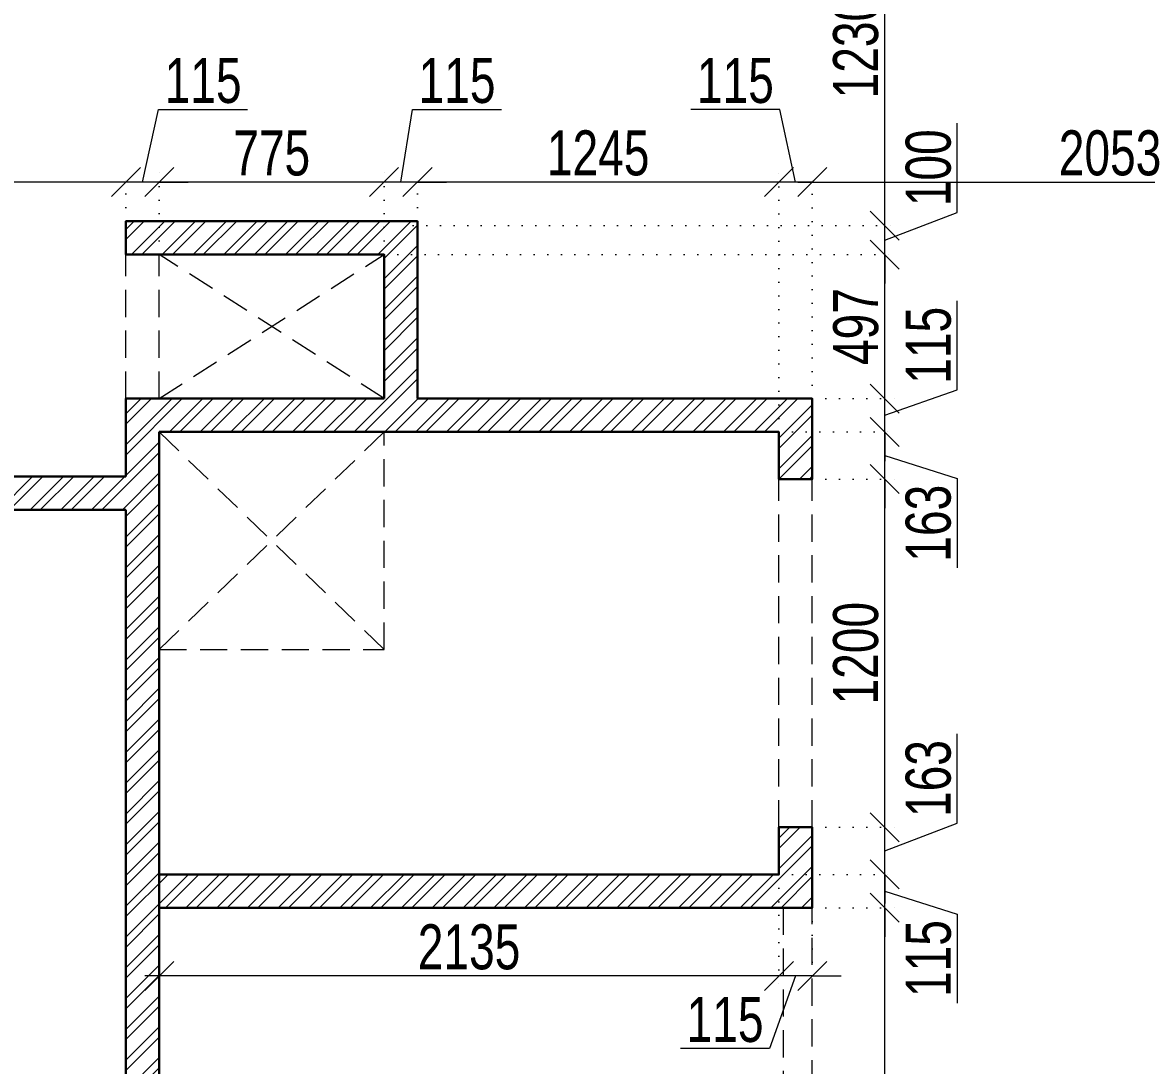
# Model space of a CAD drawing. Header units: inches. Extents: x 785882 to 928568, y 496782 to 576896.
# Drawn here: x 800368 to 804241, y 517748 to 521343 of the extents above; entities that cross this region are included whole.
import ezdxf

# ---------------------------------------------------------------- set-up
doc = ezdxf.new("R2010")
doc.units = ezdxf.units.IN
doc.header["$LTSCALE"] = 750
doc.header["$MEASUREMENT"] = 0
doc.linetypes.add('DOT', pattern=[0.25, 0, -0.25])
doc.linetypes.add('HIDDEN2', pattern=[0.1875, 0.125, -0.0625])
for name, color, linetype, lineweight in [('DIMENSION WORKING-MSA', 222, 'Continuous', 13), ('DOTTED LINE-MSA', 3, 'HIDDEN2', 13), ('WALL HATCH-MSA', 251, 'Continuous', 9), ('WALL-MSA', 32, 'Continuous', 30)]:
    doc.layers.add(name, color=color, linetype=linetype, lineweight=lineweight)
doc.styles.add('AR', font='swisscl.ttf')
doc.dimstyles.new('WORKING DIM', dxfattribs={"dimtxt": 155, "dimasz": 100, "dimexe": 50, "dimexo": 0, "dimgap": 20, "dimtad": 1, "dimdec": 0, "dimzin": 0, "dimdsep": 46, "dimtxsty": 'AR', "dimblk": 'OBLIQUE', "dimcen": 0.09, "dimdle": 50, "dimclrd": 256, "dimclre": 250, "dimclrt": 256, "dimadec": 0, "dimazin": 0, "dimtfac": 1, "dimtdec": 0, "dimtofl": 0, "dimtmove": 1, "dimatfit": 0, "dimfxl": 1, "dimtolj": 1, "dimtzin": 0, "dimlwd": -1, "dimlwe": -1, "dimarcsym": 0})

# ---------------------------------------------------------------- blocks, each defined once
blk = doc.blocks.new('_Oblique')
at = {"color": 0, "linetype": 'ByBlock', "lineweight": -2}
blk.add_line((-0.5, -0.5), (0.5, 0.5), dxfattribs=at)
blk = doc.blocks.new('*D2704')
at = {"layer": 'Defpoints', "color": 0, "ltscale": 0.25, "transparency": 16777216}
for p in [(803089.3, 518291.4), (803339.3, 518291.4), (803339.3, 515961.4)]:
    blk.add_point(p, dxfattribs=at)
at = {"layer": 'DIMENSION WORKING-MSA', "ltscale": 0.25, "transparency": 16777216}
blk.add_line((803339.3, 515911.4), (803339.3, 518341.4), dxfattribs=at)
at = {"layer": 'DIMENSION WORKING-MSA', "color": 250, "linetype": 'DOT', "ltscale": 0.25, "transparency": 16777216}
for p, q in [((803089.3, 518291.4), (803389.3, 518291.4)), ((803339.3, 515961.4), (803389.3, 515961.4))]:
    blk.add_line(p, q, dxfattribs=at)
at = {"layer": 'DIMENSION WORKING-MSA', "ltscale": 0.25, "transparency": 16777216, "xscale": 100, "yscale": 100, "zscale": 100}
for p, rotation in [((803339.3, 518291.4), 90), ((803339.3, 515961.4), 270)]:
    blk.add_blockref('_Oblique', p, dxfattribs=dict(at, rotation=rotation))
at = {"layer": 'DIMENSION WORKING-MSA', "ltscale": 0.25, "transparency": 16777216, "insert": (803239.8, 517126.4), "char_height": 155, "attachment_point": 5, "rotation": 90, "style": 'AR'}
blk.add_mtext('\\A1;2330', dxfattribs=at)
blk = doc.blocks.new('*D2705')
at = {"layer": 'Defpoints', "color": 0, "ltscale": 0.25, "transparency": 16777216}
for p in [(802974.3, 518406.4), (803339.3, 518406.4), (803089.3, 518291.4)]:
    blk.add_point(p, dxfattribs=at)
at = {"layer": 'DIMENSION WORKING-MSA', "ltscale": 0.25, "transparency": 16777216}
for p, q in [((803339.3, 518406.4), (803339.3, 518506.4)), ((803339.3, 518291.4), (803339.3, 518406.4)), ((803339.3, 518348.9), (803589.3, 518269.8)), ((803339.3, 518291.4), (803339.3, 518191.4)), ((803589.3, 518269.8), (803589.3, 517963))]:
    blk.add_line(p, q, dxfattribs=at)
at = {"layer": 'DIMENSION WORKING-MSA', "color": 250, "linetype": 'DOT', "ltscale": 0.25, "transparency": 16777216}
for p, q in [((802974.3, 518406.4), (803389.3, 518406.4)), ((803089.3, 518291.4), (803389.3, 518291.4))]:
    blk.add_line(p, q, dxfattribs=at)
at = {"layer": 'DIMENSION WORKING-MSA', "ltscale": 0.25, "transparency": 16777216, "xscale": 100, "yscale": 100, "zscale": 100}
for p, rotation in [((803339.3, 518406.4), 270), ((803339.3, 518291.4), 90)]:
    blk.add_blockref('_Oblique', p, dxfattribs=dict(at, rotation=rotation))
at = {"layer": 'DIMENSION WORKING-MSA', "ltscale": 0.25, "transparency": 16777216, "insert": (803490.2, 518116.4), "char_height": 155, "attachment_point": 5, "rotation": 90, "style": 'AR'}
blk.add_mtext('\\A1;115', dxfattribs=at)
blk = doc.blocks.new('*D2706')
at = {"layer": 'Defpoints', "color": 0, "ltscale": 0.25, "transparency": 16777216}
for p in [(803089.3, 518568.9), (803339.3, 518568.9), (802974.3, 518406.4)]:
    blk.add_point(p, dxfattribs=at)
at = {"layer": 'DIMENSION WORKING-MSA', "ltscale": 0.25, "transparency": 16777216}
for p, q in [((803589.3, 518583.1), (803589.3, 518890.6)), ((803339.3, 518568.9), (803339.3, 518668.9)), ((803339.3, 518487.6), (803589.3, 518583.1)), ((803339.3, 518406.4), (803339.3, 518568.9)), ((803339.3, 518406.4), (803339.3, 518306.4))]:
    blk.add_line(p, q, dxfattribs=at)
at = {"layer": 'DIMENSION WORKING-MSA', "color": 250, "linetype": 'DOT', "ltscale": 0.25, "transparency": 16777216}
for p, q in [((803089.3, 518568.9), (803389.3, 518568.9)), ((802974.3, 518406.4), (803389.3, 518406.4))]:
    blk.add_line(p, q, dxfattribs=at)
at = {"layer": 'DIMENSION WORKING-MSA', "ltscale": 0.25, "transparency": 16777216, "xscale": 100, "yscale": 100, "zscale": 100}
for p, rotation in [((803339.3, 518568.9), 270), ((803339.3, 518406.4), 90)]:
    blk.add_blockref('_Oblique', p, dxfattribs=dict(at, rotation=rotation))
at = {"layer": 'DIMENSION WORKING-MSA', "ltscale": 0.25, "transparency": 16777216, "insert": (803489.8, 518736.9), "char_height": 155, "attachment_point": 5, "rotation": 90, "style": 'AR'}
blk.add_mtext('\\A1;163', dxfattribs=at)
blk = doc.blocks.new('*D2707')
at = {"layer": 'Defpoints', "color": 0, "ltscale": 0.25, "transparency": 16777216}
for p in [(803089.3, 519768.9), (803339.3, 519768.9), (803089.3, 518568.9)]:
    blk.add_point(p, dxfattribs=at)
at = {"layer": 'DIMENSION WORKING-MSA', "ltscale": 0.25, "transparency": 16777216}
blk.add_line((803339.3, 518518.9), (803339.3, 519818.9), dxfattribs=at)
at = {"layer": 'DIMENSION WORKING-MSA', "color": 250, "linetype": 'DOT', "ltscale": 0.25, "transparency": 16777216}
for p, q in [((803089.3, 519768.9), (803389.3, 519768.9)), ((803089.3, 518568.9), (803389.3, 518568.9))]:
    blk.add_line(p, q, dxfattribs=at)
at = {"layer": 'DIMENSION WORKING-MSA', "ltscale": 0.25, "transparency": 16777216, "xscale": 100, "yscale": 100, "zscale": 100}
for p, rotation in [((803339.3, 519768.9), 90), ((803339.3, 518568.9), 270)]:
    blk.add_blockref('_Oblique', p, dxfattribs=dict(at, rotation=rotation))
at = {"layer": 'DIMENSION WORKING-MSA', "ltscale": 0.25, "transparency": 16777216, "insert": (803239.9, 519168.9), "char_height": 155, "attachment_point": 5, "rotation": 90, "style": 'AR'}
blk.add_mtext('\\A1;1200', dxfattribs=at)
blk = doc.blocks.new('*D2708')
at = {"layer": 'Defpoints', "color": 0, "ltscale": 0.25, "transparency": 16777216}
for p in [(802974.3, 519931.4), (803339.3, 519931.4), (803089.3, 519768.9)]:
    blk.add_point(p, dxfattribs=at)
at = {"layer": 'DIMENSION WORKING-MSA', "ltscale": 0.25, "transparency": 16777216}
for p, q in [((803339.3, 519931.4), (803339.3, 520031.4)), ((803339.3, 519768.9), (803339.3, 519931.4)), ((803339.3, 519850.1), (803589.3, 519770.6)), ((803339.3, 519768.9), (803339.3, 519668.9)), ((803589.3, 519770.6), (803589.3, 519463.2))]:
    blk.add_line(p, q, dxfattribs=at)
at = {"layer": 'DIMENSION WORKING-MSA', "color": 250, "linetype": 'DOT', "ltscale": 0.25, "transparency": 16777216}
for p, q in [((802974.3, 519931.4), (803389.3, 519931.4)), ((803089.3, 519768.9), (803389.3, 519768.9))]:
    blk.add_line(p, q, dxfattribs=at)
at = {"layer": 'DIMENSION WORKING-MSA', "ltscale": 0.25, "transparency": 16777216, "xscale": 100, "yscale": 100, "zscale": 100}
for p, rotation in [((803339.3, 519931.4), 270), ((803339.3, 519768.9), 90)]:
    blk.add_blockref('_Oblique', p, dxfattribs=dict(at, rotation=rotation))
at = {"layer": 'DIMENSION WORKING-MSA', "ltscale": 0.25, "transparency": 16777216, "insert": (803489.8, 519616.9), "char_height": 155, "attachment_point": 5, "rotation": 90, "style": 'AR'}
blk.add_mtext('\\A1;163', dxfattribs=at)
blk = doc.blocks.new('*D2709')
at = {"layer": 'Defpoints', "color": 0, "ltscale": 0.25, "transparency": 16777216}
for p in [(803089.3, 520046.4), (803339.3, 520046.4), (802974.3, 519931.4)]:
    blk.add_point(p, dxfattribs=at)
at = {"layer": 'DIMENSION WORKING-MSA', "ltscale": 0.25, "transparency": 16777216}
for p, q in [((803589.3, 520076.8), (803589.3, 520383.6)), ((803339.3, 520046.4), (803339.3, 520146.4)), ((803339.3, 519988.9), (803589.3, 520076.8)), ((803339.3, 519931.4), (803339.3, 520046.4)), ((803339.3, 519931.4), (803339.3, 519831.4))]:
    blk.add_line(p, q, dxfattribs=at)
at = {"layer": 'DIMENSION WORKING-MSA', "color": 250, "linetype": 'DOT', "ltscale": 0.25, "transparency": 16777216}
for p, q in [((803089.3, 520046.4), (803389.3, 520046.4)), ((802974.3, 519931.4), (803389.3, 519931.4))]:
    blk.add_line(p, q, dxfattribs=at)
at = {"layer": 'DIMENSION WORKING-MSA', "ltscale": 0.25, "transparency": 16777216, "xscale": 100, "yscale": 100, "zscale": 100}
for p, rotation in [((803339.3, 520046.4), 270), ((803339.3, 519931.4), 90)]:
    blk.add_blockref('_Oblique', p, dxfattribs=dict(at, rotation=rotation))
at = {"layer": 'DIMENSION WORKING-MSA', "ltscale": 0.25, "transparency": 16777216, "insert": (803490.2, 520230.2), "char_height": 155, "attachment_point": 5, "rotation": 90, "style": 'AR'}
blk.add_mtext('\\A1;115', dxfattribs=at)
blk = doc.blocks.new('*D2710')
at = {"layer": 'Defpoints', "color": 0, "ltscale": 0.25, "transparency": 16777216}
for p in [(801614.2, 520543.1), (803339.3, 520543.1), (803089.3, 520046.4)]:
    blk.add_point(p, dxfattribs=at)
at = {"layer": 'DIMENSION WORKING-MSA', "ltscale": 0.25, "transparency": 16777216}
blk.add_line((803339.3, 519996.4), (803339.3, 520593.1), dxfattribs=at)
at = {"layer": 'DIMENSION WORKING-MSA', "color": 250, "linetype": 'DOT', "ltscale": 0.25, "transparency": 16777216}
for p, q in [((801614.2, 520543.1), (803389.3, 520543.1)), ((803089.3, 520046.4), (803389.3, 520046.4))]:
    blk.add_line(p, q, dxfattribs=at)
at = {"layer": 'DIMENSION WORKING-MSA', "ltscale": 0.25, "transparency": 16777216, "xscale": 100, "yscale": 100, "zscale": 100}
for p, rotation in [((803339.3, 520543.1), 90), ((803339.3, 520046.4), 270)]:
    blk.add_blockref('_Oblique', p, dxfattribs=dict(at, rotation=rotation))
at = {"layer": 'DIMENSION WORKING-MSA', "ltscale": 0.25, "transparency": 16777216, "insert": (803240, 520294.7), "char_height": 155, "attachment_point": 5, "rotation": 90, "style": 'AR'}
blk.add_mtext('\\A1;497', dxfattribs=at)
blk = doc.blocks.new('*D2711')
at = {"layer": 'Defpoints', "color": 0, "ltscale": 0.25, "transparency": 16777216}
for p in [(801714.2, 520643.1), (803339.3, 520643.1), (801614.2, 520543.1)]:
    blk.add_point(p, dxfattribs=at)
at = {"layer": 'DIMENSION WORKING-MSA', "ltscale": 0.25, "transparency": 16777216}
for p, q in [((803589.3, 520688.5), (803589.3, 520995.7)), ((803339.3, 520643.1), (803339.3, 520743.1)), ((803339.3, 520593.1), (803589.3, 520688.5)), ((803339.3, 520543.1), (803339.3, 520643.1)), ((803339.3, 520543.1), (803339.3, 520443.1))]:
    blk.add_line(p, q, dxfattribs=at)
at = {"layer": 'DIMENSION WORKING-MSA', "color": 250, "linetype": 'DOT', "ltscale": 0.25, "transparency": 16777216}
for p, q in [((801714.2, 520643.1), (803389.3, 520643.1)), ((801614.2, 520543.1), (803389.3, 520543.1))]:
    blk.add_line(p, q, dxfattribs=at)
at = {"layer": 'DIMENSION WORKING-MSA', "ltscale": 0.25, "transparency": 16777216, "xscale": 100, "yscale": 100, "zscale": 100}
for p, rotation in [((803339.3, 520643.1), 270), ((803339.3, 520543.1), 90)]:
    blk.add_blockref('_Oblique', p, dxfattribs=dict(at, rotation=rotation))
at = {"layer": 'DIMENSION WORKING-MSA', "ltscale": 0.25, "transparency": 16777216, "insert": (803489.9, 520842.1), "char_height": 155, "attachment_point": 5, "rotation": 90, "style": 'AR'}
blk.add_mtext('\\A1;100', dxfattribs=at)
blk = doc.blocks.new('*D2712')
at = {"layer": 'Defpoints', "color": 0, "ltscale": 0.25, "transparency": 16777216}
for p in [(801809.3, 521873.1), (803339.3, 521873.1), (801714.2, 520643.1)]:
    blk.add_point(p, dxfattribs=at)
at = {"layer": 'DIMENSION WORKING-MSA', "ltscale": 0.25, "transparency": 16777216}
blk.add_line((803339.3, 520593.1), (803339.3, 521923.1), dxfattribs=at)
at = {"layer": 'DIMENSION WORKING-MSA', "color": 250, "linetype": 'DOT', "ltscale": 0.25, "transparency": 16777216}
for p, q in [((801809.3, 521873.1), (803389.3, 521873.1)), ((801714.2, 520643.1), (803389.3, 520643.1))]:
    blk.add_line(p, q, dxfattribs=at)
at = {"layer": 'DIMENSION WORKING-MSA', "ltscale": 0.25, "transparency": 16777216, "xscale": 100, "yscale": 100, "zscale": 100}
for p, rotation in [((803339.3, 521873.1), 90), ((803339.3, 520643.1), 270)]:
    blk.add_blockref('_Oblique', p, dxfattribs=dict(at, rotation=rotation))
at = {"layer": 'DIMENSION WORKING-MSA', "ltscale": 0.25, "transparency": 16777216, "insert": (803239.8, 521258.1), "char_height": 155, "attachment_point": 5, "rotation": 90, "style": 'AR'}
blk.add_mtext('\\A1;1230', dxfattribs=at)
blk = doc.blocks.new('*D2399')
at = {"layer": 'Defpoints', "color": 0, "ltscale": 0.25, "transparency": 16777216}
for p in [(802974.3, 520793.1), (803089.3, 520046.4), (802974.3, 519931.4)]:
    blk.add_point(p, dxfattribs=at)
at = {"layer": 'DIMENSION WORKING-MSA', "ltscale": 0.25, "transparency": 16777216}
for p, q in [((802977.9, 521043.1), (802671.1, 521043.1)), ((803031.8, 520793.1), (802977.9, 521043.1)), ((802974.3, 520793.1), (802874.3, 520793.1)), ((803089.3, 520793.1), (802974.3, 520793.1)), ((803089.3, 520793.1), (803189.3, 520793.1))]:
    blk.add_line(p, q, dxfattribs=at)
at = {"layer": 'DIMENSION WORKING-MSA', "color": 250, "linetype": 'DOT', "ltscale": 0.25, "transparency": 16777216}
for p, q in [((802974.3, 519931.4), (802974.3, 520843.1)), ((803089.3, 520046.4), (803089.3, 520843.1))]:
    blk.add_line(p, q, dxfattribs=at)
at = {"layer": 'DIMENSION WORKING-MSA', "ltscale": 0.25, "transparency": 16777216, "xscale": 100, "yscale": 100, "zscale": 100}
blk.add_blockref('_Oblique', (802974.3, 520793.1), dxfattribs=at)
at = {"layer": 'DIMENSION WORKING-MSA', "ltscale": 0.25, "transparency": 16777216, "xscale": 100, "yscale": 100, "zscale": 100, "rotation": 180}
blk.add_blockref('_Oblique', (803089.3, 520793.1), dxfattribs=at)
at = {"layer": 'DIMENSION WORKING-MSA', "ltscale": 0.25, "transparency": 16777216, "insert": (802824.5, 521142.1), "char_height": 155, "attachment_point": 5, "style": 'AR'}
blk.add_mtext('\\A1;115', dxfattribs=at)
blk = doc.blocks.new('*D2400')
at = {"layer": 'Defpoints', "color": 0, "ltscale": 0.25, "transparency": 16777216}
for p in [(801729.2, 520793.1), (801729.2, 520658.1), (802974.3, 519931.4)]:
    blk.add_point(p, dxfattribs=at)
at = {"layer": 'DIMENSION WORKING-MSA', "color": 250, "linetype": 'DOT', "ltscale": 0.25, "transparency": 16777216}
for p, q in [((801729.2, 520658.1), (801729.2, 520843.1)), ((802974.3, 519931.4), (802974.3, 520843.1))]:
    blk.add_line(p, q, dxfattribs=at)
at = {"layer": 'DIMENSION WORKING-MSA', "ltscale": 0.25, "transparency": 16777216}
blk.add_line((803024.3, 520793.1), (801679.2, 520793.1), dxfattribs=at)
at = {"layer": 'DIMENSION WORKING-MSA', "ltscale": 0.25, "transparency": 16777216, "xscale": 100, "yscale": 100, "zscale": 100, "rotation": 180}
blk.add_blockref('_Oblique', (801729.2, 520793.1), dxfattribs=at)
at = {"layer": 'DIMENSION WORKING-MSA', "ltscale": 0.25, "transparency": 16777216, "xscale": 100, "yscale": 100, "zscale": 100}
blk.add_blockref('_Oblique', (802974.3, 520793.1), dxfattribs=at)
at = {"layer": 'DIMENSION WORKING-MSA', "ltscale": 0.25, "transparency": 16777216, "insert": (802351.7, 520892.4), "char_height": 155, "attachment_point": 5, "style": 'AR'}
blk.add_mtext('\\A1;1245', dxfattribs=at)
blk = doc.blocks.new('*D2401')
at = {"layer": 'Defpoints', "color": 0, "ltscale": 0.25, "transparency": 16777216}
for p in [(801614.2, 520793.1), (801729.2, 520658.1), (801614.2, 520543.1)]:
    blk.add_point(p, dxfattribs=at)
at = {"layer": 'DIMENSION WORKING-MSA', "ltscale": 0.25, "transparency": 16777216}
for p, q in [((801671.7, 520793.1), (801712, 521043.1)), ((801712, 521043.1), (802018.8, 521043.1)), ((801614.2, 520793.1), (801514.2, 520793.1)), ((801729.2, 520793.1), (801614.2, 520793.1)), ((801729.2, 520793.1), (801829.2, 520793.1))]:
    blk.add_line(p, q, dxfattribs=at)
at = {"layer": 'DIMENSION WORKING-MSA', "color": 250, "linetype": 'DOT', "ltscale": 0.25, "transparency": 16777216}
for p, q in [((801614.2, 520543.1), (801614.2, 520843.1)), ((801729.2, 520658.1), (801729.2, 520843.1))]:
    blk.add_line(p, q, dxfattribs=at)
at = {"layer": 'DIMENSION WORKING-MSA', "ltscale": 0.25, "transparency": 16777216, "xscale": 100, "yscale": 100, "zscale": 100}
blk.add_blockref('_Oblique', (801614.2, 520793.1), dxfattribs=at)
at = {"layer": 'DIMENSION WORKING-MSA', "ltscale": 0.25, "transparency": 16777216, "xscale": 100, "yscale": 100, "zscale": 100, "rotation": 180}
blk.add_blockref('_Oblique', (801729.2, 520793.1), dxfattribs=at)
at = {"layer": 'DIMENSION WORKING-MSA', "ltscale": 0.25, "transparency": 16777216, "insert": (801865.4, 521142.1), "char_height": 155, "attachment_point": 5, "style": 'AR'}
blk.add_mtext('\\A1;115', dxfattribs=at)
blk = doc.blocks.new('*D2402')
at = {"layer": 'Defpoints', "color": 0, "ltscale": 0.25, "transparency": 16777216}
for p in [(800839.3, 520793.1), (800839.3, 520543.1), (801614.2, 520543.1)]:
    blk.add_point(p, dxfattribs=at)
at = {"layer": 'DIMENSION WORKING-MSA', "color": 250, "linetype": 'DOT', "ltscale": 0.25, "transparency": 16777216}
for p, q in [((800839.3, 520543.1), (800839.3, 520843.1)), ((801614.2, 520543.1), (801614.2, 520843.1))]:
    blk.add_line(p, q, dxfattribs=at)
at = {"layer": 'DIMENSION WORKING-MSA', "ltscale": 0.25, "transparency": 16777216}
blk.add_line((801664.2, 520793.1), (800789.3, 520793.1), dxfattribs=at)
at = {"layer": 'DIMENSION WORKING-MSA', "ltscale": 0.25, "transparency": 16777216, "xscale": 100, "yscale": 100, "zscale": 100, "rotation": 180}
blk.add_blockref('_Oblique', (800839.3, 520793.1), dxfattribs=at)
at = {"layer": 'DIMENSION WORKING-MSA', "ltscale": 0.25, "transparency": 16777216, "xscale": 100, "yscale": 100, "zscale": 100}
blk.add_blockref('_Oblique', (801614.2, 520793.1), dxfattribs=at)
at = {"layer": 'DIMENSION WORKING-MSA', "ltscale": 0.25, "transparency": 16777216, "insert": (801226.7, 520892.1), "char_height": 155, "attachment_point": 5, "style": 'AR'}
blk.add_mtext('\\A1;775', dxfattribs=at)
blk = doc.blocks.new('*D2403')
at = {"layer": 'Defpoints', "color": 0, "ltscale": 0.25, "transparency": 16777216}
for p in [(800724.3, 520793.1), (800724.3, 520658.1), (800839.3, 520543.1)]:
    blk.add_point(p, dxfattribs=at)
at = {"layer": 'DIMENSION WORKING-MSA', "ltscale": 0.25, "transparency": 16777216}
for p, q in [((800781.8, 520793.1), (800837.1, 521043.1)), ((800837.1, 521043.1), (801143.9, 521043.1)), ((800724.3, 520793.1), (800624.3, 520793.1)), ((800839.3, 520793.1), (800724.3, 520793.1)), ((800839.3, 520793.1), (800939.3, 520793.1))]:
    blk.add_line(p, q, dxfattribs=at)
at = {"layer": 'DIMENSION WORKING-MSA', "color": 250, "linetype": 'DOT', "ltscale": 0.25, "transparency": 16777216}
for p, q in [((800724.3, 520658.1), (800724.3, 520843.1)), ((800839.3, 520543.1), (800839.3, 520843.1))]:
    blk.add_line(p, q, dxfattribs=at)
at = {"layer": 'DIMENSION WORKING-MSA', "ltscale": 0.25, "transparency": 16777216, "xscale": 100, "yscale": 100, "zscale": 100}
blk.add_blockref('_Oblique', (800724.3, 520793.1), dxfattribs=at)
at = {"layer": 'DIMENSION WORKING-MSA', "ltscale": 0.25, "transparency": 16777216, "xscale": 100, "yscale": 100, "zscale": 100, "rotation": 180}
blk.add_blockref('_Oblique', (800839.3, 520793.1), dxfattribs=at)
at = {"layer": 'DIMENSION WORKING-MSA', "ltscale": 0.25, "transparency": 16777216, "insert": (800990.5, 521142.1), "char_height": 155, "attachment_point": 5, "style": 'AR'}
blk.add_mtext('\\A1;115', dxfattribs=at)
blk = doc.blocks.new('*D2404')
at = {"layer": 'Defpoints', "color": 0, "ltscale": 0.25, "transparency": 16777216}
for p in [(798665.5, 520793.1), (798665.5, 520658.1), (800724.3, 520658.1)]:
    blk.add_point(p, dxfattribs=at)
at = {"layer": 'DIMENSION WORKING-MSA', "color": 250, "linetype": 'DOT', "ltscale": 0.25, "transparency": 16777216}
for p, q in [((798665.5, 520658.1), (798665.5, 520843.1)), ((800724.3, 520658.1), (800724.3, 520843.1))]:
    blk.add_line(p, q, dxfattribs=at)
at = {"layer": 'DIMENSION WORKING-MSA', "ltscale": 0.25, "transparency": 16777216}
blk.add_line((800774.3, 520793.1), (798615.5, 520793.1), dxfattribs=at)
at = {"layer": 'DIMENSION WORKING-MSA', "ltscale": 0.25, "transparency": 16777216, "xscale": 100, "yscale": 100, "zscale": 100, "rotation": 180}
blk.add_blockref('_Oblique', (798665.5, 520793.1), dxfattribs=at)
at = {"layer": 'DIMENSION WORKING-MSA', "ltscale": 0.25, "transparency": 16777216, "xscale": 100, "yscale": 100, "zscale": 100}
blk.add_blockref('_Oblique', (800724.3, 520793.1), dxfattribs=at)
at = {"layer": 'DIMENSION WORKING-MSA', "ltscale": 0.25, "transparency": 16777216, "insert": (799694.9, 520892.4), "char_height": 155, "attachment_point": 5, "style": 'AR'}
blk.add_mtext('\\A1;2059', dxfattribs=at)
blk = doc.blocks.new('*D2413')
at = {"layer": 'Defpoints', "color": 0, "ltscale": 0.25, "transparency": 16777216}
for p in [(805141.8, 520793.1), (803089.3, 520046.4), (805141.8, 519963.3)]:
    blk.add_point(p, dxfattribs=at)
at = {"layer": 'DIMENSION WORKING-MSA', "color": 250, "linetype": 'DOT', "ltscale": 0.25, "transparency": 16777216}
for p, q in [((803089.3, 520046.4), (803089.3, 520843.1)), ((805141.8, 519963.3), (805141.8, 520843.1))]:
    blk.add_line(p, q, dxfattribs=at)
at = {"layer": 'DIMENSION WORKING-MSA', "ltscale": 0.25, "transparency": 16777216}
blk.add_line((803039.3, 520793.1), (805191.8, 520793.1), dxfattribs=at)
at = {"layer": 'DIMENSION WORKING-MSA', "ltscale": 0.25, "transparency": 16777216, "xscale": 100, "yscale": 100, "zscale": 100, "rotation": 180}
blk.add_blockref('_Oblique', (803089.3, 520793.1), dxfattribs=at)
at = {"layer": 'DIMENSION WORKING-MSA', "ltscale": 0.25, "transparency": 16777216, "xscale": 100, "yscale": 100, "zscale": 100}
blk.add_blockref('_Oblique', (805141.8, 520793.1), dxfattribs=at)
at = {"layer": 'DIMENSION WORKING-MSA', "ltscale": 0.25, "transparency": 16777216, "insert": (804115.5, 520892.5), "char_height": 155, "attachment_point": 5, "style": 'AR'}
blk.add_mtext('\\A1;2053', dxfattribs=at)
blk = doc.blocks.new('*D2596')
at = {"layer": 'Defpoints', "color": 0, "ltscale": 0.25, "transparency": 16777216}
for p in [(802974.3, 518406.4), (803089.3, 518291.4), (802974.3, 518056.4)]:
    blk.add_point(p, dxfattribs=at)
at = {"layer": 'DIMENSION WORKING-MSA', "color": 250, "linetype": 'DOT', "ltscale": 0.25, "transparency": 16777216}
for p, q in [((802974.3, 518406.4), (802974.3, 518006.4)), ((803089.3, 518291.4), (803089.3, 518006.4))]:
    blk.add_line(p, q, dxfattribs=at)
at = {"layer": 'DIMENSION WORKING-MSA', "ltscale": 0.25, "transparency": 16777216}
for p, q in [((802974.3, 518056.4), (802874.3, 518056.4)), ((803031.8, 518056.4), (802942.5, 517806.4)), ((803089.3, 518056.4), (802974.3, 518056.4)), ((803089.3, 518056.4), (803189.3, 518056.4)), ((802942.5, 517806.4), (802635.7, 517806.4))]:
    blk.add_line(p, q, dxfattribs=at)
at = {"layer": 'DIMENSION WORKING-MSA', "ltscale": 0.25, "transparency": 16777216, "xscale": 100, "yscale": 100, "zscale": 100}
blk.add_blockref('_Oblique', (802974.3, 518056.4), dxfattribs=at)
at = {"layer": 'DIMENSION WORKING-MSA', "ltscale": 0.25, "transparency": 16777216, "xscale": 100, "yscale": 100, "zscale": 100, "rotation": 180}
blk.add_blockref('_Oblique', (803089.3, 518056.4), dxfattribs=at)
at = {"layer": 'DIMENSION WORKING-MSA', "ltscale": 0.25, "transparency": 16777216, "insert": (802789.1, 517905.4), "char_height": 155, "attachment_point": 5, "style": 'AR'}
blk.add_mtext('\\A1;115', dxfattribs=at)
blk = doc.blocks.new('*D2597')
at = {"layer": 'Defpoints', "color": 0, "ltscale": 0.25, "transparency": 16777216}
for p in [(802974.3, 518406.4), (800839.3, 518056.4), (800839.3, 518056.4)]:
    blk.add_point(p, dxfattribs=at)
at = {"layer": 'DIMENSION WORKING-MSA', "color": 250, "linetype": 'DOT', "ltscale": 0.25, "transparency": 16777216}
for p, q in [((802974.3, 518406.4), (802974.3, 518006.4)), ((800839.3, 518056.4), (800839.3, 518106.4))]:
    blk.add_line(p, q, dxfattribs=at)
at = {"layer": 'DIMENSION WORKING-MSA', "ltscale": 0.25, "transparency": 16777216}
blk.add_line((803024.3, 518056.4), (800789.3, 518056.4), dxfattribs=at)
at = {"layer": 'DIMENSION WORKING-MSA', "ltscale": 0.25, "transparency": 16777216, "xscale": 100, "yscale": 100, "zscale": 100, "rotation": 180}
blk.add_blockref('_Oblique', (800839.3, 518056.4), dxfattribs=at)
at = {"layer": 'DIMENSION WORKING-MSA', "ltscale": 0.25, "transparency": 16777216, "xscale": 100, "yscale": 100, "zscale": 100}
blk.add_blockref('_Oblique', (802974.3, 518056.4), dxfattribs=at)
at = {"layer": 'DIMENSION WORKING-MSA', "ltscale": 0.25, "transparency": 16777216, "insert": (801906.8, 518155.8), "char_height": 155, "attachment_point": 5, "style": 'AR'}
blk.add_mtext('\\A1;2135', dxfattribs=at)
blk = doc.blocks.new('A$C2d1cd656')
at = {"layer": 'WALL HATCH-MSA'}
h = blk.add_hatch(dxfattribs=at)
h.set_pattern_fill('ANSI32', color=256, scale=200)
h.set_pattern_definition([(45, (-805741.795, -515731.36), (-53.0330086, 53.0330086), []), (45, (-805706.44, -515731.36), (-53.0330086, 53.0330086), [])])
h.paths.add_polyline_path([(-2652.5, 2837.5), (-2767.5, 2837.5), (-2767.5, 2675), (-4902.5, 2675), (-4902.5, 2560), (-2652.5, 2560)], flags=17)
h.paths.add_polyline_path([(-11193.8, 3931.9), (-11193.8, 4046.9), (-11493.8, 4046.9), (-11493.8, 3931.9)])
h.paths.add_polyline_path([(-7966.2, 4811.7), (-7076.3, 4811.7), (-7076.3, 4926.7), (-8081.2, 4926.7), (-8081.2, 4046.9), (-8393.8, 4046.9), (-8393.8, 3931.9), (-7966.2, 3931.9)])
h.paths.add_polyline_path([(-5017.5, 4046.9), (-7966.2, 4046.9), (-7966.2, 3931.9), (-5017.5, 3931.9), (-5017.5, 1200), (-4902.5, 1200), (-4902.5, 4200), (-2767.5, 4200), (-2767.5, 4037.5), (-2652.5, 4037.5), (-2652.5, 4315), (-4012.6, 4315), (-4012.6, 4926.7), (-5017.5, 4926.7), (-5017.5, 4811.7), (-4127.6, 4811.7), (-4127.6, 4315), (-5017.5, 4315)])
at = {"layer": 'DOTTED LINE-MSA'}
for p, q in [((-5017.5, 4315), (-5017.5, 4811.7)), ((-4127.6, 4315), (-4902.5, 4811.7)), ((-4902.5, 4315), (-4127.6, 4811.7)), ((-4902.5, 4315), (-4902.5, 4811.7)), ((-4127.6, 4200), (-4902.5, 3450)), ((-4902.5, 4200), (-4127.6, 3450)), ((-2767.5, 2837.5), (-2767.5, 4041.9)), ((-2652.5, 2837.5), (-2652.5, 4037.5))]:
    blk.add_line(p, q, dxfattribs=at)
for points in [[(-4127.6, 3450), (-4127.6, 4200), (-4902.5, 4200), (-4902.5, 3450)], [(-2752.5, 1660), (-2652.5, 1660), (-2652.5, 2560), (-2752.5, 2560)]]:
    blk.add_lwpolyline(points, close=True, dxfattribs=at)
at = {"layer": 'WALL-MSA'}
for p, q in [((-4012.6, 4926.7), (-5017.5, 4926.7)), ((-5017.5, 4811.7), (-5017.5, 4926.7)), ((-4012.6, 4315), (-4012.6, 4926.7)), ((-4127.6, 4811.7), (-5017.5, 4811.7)), ((-4127.6, 4315), (-4127.6, 4811.7)), ((-5017.5, 4315), (-5017.5, 4046.9)), ((-5017.5, 4315), (-4127.6, 4315)), ((-4012.6, 4315), (-2652.5, 4315)), ((-2652.5, 4315), (-2652.5, 4037.5)), ((-4902.5, 4200), (-4902.5, 1200)), ((-4902.5, 4200), (-2767.5, 4200)), ((-2767.5, 4200), (-2767.5, 4037.5)), ((-5017.5, 4046.9), (-8393.8, 4046.9)), ((-2767.5, 4037.5), (-2652.5, 4037.5)), ((-5017.5, 3931.9), (-8393.8, 3931.9)), ((-5017.5, 3931.9), (-5017.5, 1200)), ((-2767.5, 2837.5), (-2767.5, 2675)), ((-2767.5, 2837.5), (-2652.5, 2837.5)), ((-2652.5, 2837.5), (-2652.5, 2560)), ((-4902.5, 2675), (-2767.5, 2675)), ((-4902.5, 2560), (-2652.5, 2560))]:
    blk.add_line(p, q, dxfattribs=at)

msp = doc.modelspace()

# ---------------------------------------------------------------- block references
msp.add_blockref('A$C2d1cd656', (805741.8, 515731.4))

# ---------------------------------------------------------------- dimensions: what is measured, and where the dimension line sits
at = {"layer": 'DIMENSION WORKING-MSA', "ltscale": 0.25}
for base, p1, p2, picture, middle in [((803339.3, 521873.1), (801714.2, 520643.1), (801809.3, 521873.1), '*D2712', (803239.8, 521258.1)), ((803339.3, 520543.1), (803089.3, 520046.4), (801614.2, 520543.1), '*D2710', (803240, 520294.7)), ((803339.3, 519768.9), (803089.3, 518568.9), (803089.3, 519768.9), '*D2707', (803239.9, 519168.9)), ((803339.3, 518291.4), (803339.3, 515961.4), (803089.3, 518291.4), '*D2704', (803239.8, 517126.4))]:
    dim = msp.add_linear_dim(base=base, p1=p1, p2=p2, angle=90, dimstyle='WORKING DIM', dxfattribs=at)
    dim.commit()
    dim.dimension.update_dxf_attribs({"geometry": picture, "text_midpoint": middle})
for base, p1, p2, picture, middle in [((800724.3, 520793.1), (800839.3, 520543.1), (800724.3, 520658.1), '*D2403', (800857.1, 521043.1)), ((801614.2, 520793.1), (801729.2, 520658.1), (801614.2, 520543.1), '*D2401', (801732, 521043.1)), ((802974.3, 520793.1), (803089.3, 520046.4), (802974.3, 519931.4), '*D2399', (802957.9, 521043.1)), ((802974.3, 518056.4), (803089.3, 518291.4), (802974.3, 518406.4), '*D2596', (802922.5, 517806.4))]:
    dim = msp.add_linear_dim(base=base, p1=p1, p2=p2, dimstyle='WORKING DIM', dxfattribs=at)
    dim.commit()
    dim.dimension.update_dxf_attribs({"geometry": picture, "text_midpoint": middle, "dimtype": 160})
for base, p1, p2, picture, middle in [((798665.5, 520793.1), (800724.3, 520658.1), (798665.5, 520658.1), '*D2404', (799694.9, 520892.4)), ((800839.3, 520793.1), (801614.2, 520543.1), (800839.3, 520543.1), '*D2402', (801226.7, 520892.1)), ((801729.2, 520793.1), (802974.3, 519931.4), (801729.2, 520658.1), '*D2400', (802351.7, 520892.4)), ((805141.7949536, 520793.0564683), (803089.2949532, 520046.3564683), (805141.7949536, 519963.2564683), '*D2413', (804115.5449534, 520892.5371367)), ((800839.3, 518056.4), (802974.3, 518406.4), (800839.3, 518056.4), '*D2597', (801906.8, 518155.8))]:
    dim = msp.add_linear_dim(base=base, p1=p1, p2=p2, dimstyle='WORKING DIM', dxfattribs=at)
    dim.commit()
    dim.dimension.update_dxf_attribs({"geometry": picture, "text_midpoint": middle})
for base, p1, p2, picture, middle in [((803339.3, 520643.1), (801614.2, 520543.1), (801714.2, 520643.1), '*D2711', (803589.3, 520708.5)), ((803339.3, 520046.4), (802974.3, 519931.4), (803089.3, 520046.4), '*D2709', (803589.3, 520096.8)), ((803339.2949533, 519931.3564683), (803089.2949532, 519768.8564683), (802974.2949532, 519931.3564683), '*D2708', (803589.2949532, 519750.637695)), ((803339.2949533, 518568.8564683), (802974.2949532, 518406.3564683), (803089.2949532, 518568.8564683), '*D2706', (803589.2949532, 518603.1390699)), ((803339.3, 518406.4), (803089.3, 518291.4), (802974.3, 518406.4), '*D2705', (803589.3, 518249.8))]:
    dim = msp.add_linear_dim(base=base, p1=p1, p2=p2, angle=90, dimstyle='WORKING DIM', dxfattribs=at)
    dim.commit()
    dim.dimension.update_dxf_attribs({"geometry": picture, "text_midpoint": middle, "dimtype": 160})

doc.saveas('drawing.dxf')
